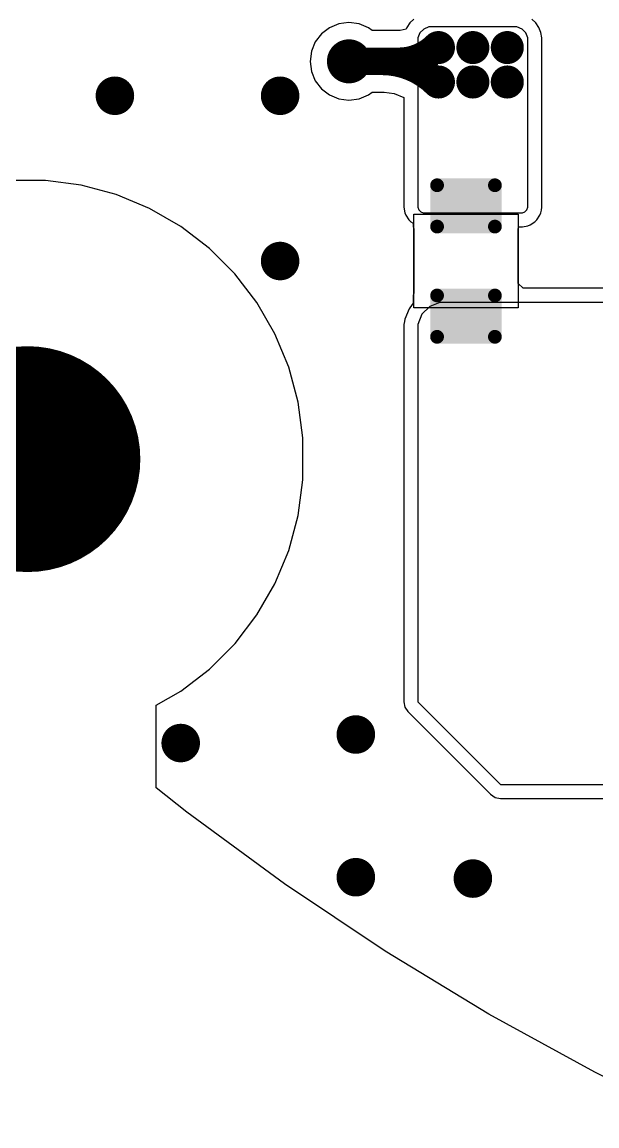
# Model space of a CAD drawing. Header units: millimetres. Extents: x 201 to 305, y 187 to 304.
# Drawn here: x 220.31 to 230.75, y 208.3 to 228.34 of the extents above; entities that cross this region are included whole.
import ezdxf

# ---------------------------------------------------------------- set-up
doc = ezdxf.new("R2010")
doc.units = ezdxf.units.MM
doc.layers.add('TopLayer', color=1, linetype='Continuous')

# ---------------------------------------------------------------- blocks, each defined once
blk = doc.blocks.new('L_2012_27')
at = {"layer": 'TopLayer'}
for p, q in [((-0.85, -0.95), (-0.85, 0.95)), ((-0.85, 0.95), (0.85, 0.95)), ((0.85, 0.95), (0.85, -0.95)), ((0.85, -0.95), (-0.85, -0.95))]:
    blk.add_line(p, q, dxfattribs=at)
at = {"layer": 'TopLayer', "const_width": 0.125}
for points in [[(-1.438, 0.525, 1), (-1.313, 0.525, 1)], [(-0.687, 0.525, 1), (-0.563, 0.525, 1)], [(0.563, 0.525, 1), (0.688, 0.525, 1)], [(1.313, 0.525, 1), (1.438, 0.525, 1)], [(-1.438, -0.525, 1), (-1.313, -0.525, 1)], [(-0.687, -0.525, 1), (-0.563, -0.525, 1)], [(0.563, -0.525, 1), (0.688, -0.525, 1)], [(1.313, -0.525, 1), (1.438, -0.525, 1)]]:
    blk.add_lwpolyline(points, format="xyb", close=True, dxfattribs=at)
at = {"layer": 'TopLayer'}
for points in [[(-1.375, -0.65), (-0.625, -0.65), (-1.375, 0.65), (-0.625, 0.65)], [(0.625, -0.65), (1.375, -0.65), (0.625, 0.65), (1.375, 0.65)], [(-1.5, -0.525), (-0.5, -0.525), (-1.5, 0.525), (-0.5, 0.525)], [(0.5, -0.525), (1.5, -0.525), (0.5, 0.525), (1.5, 0.525)]]:
    blk.add_solid(points, dxfattribs=at)
blk = doc.blocks.new('TP_SMD_36')
at = {"layer": 'TopLayer', "const_width": 0.4}
blk.add_lwpolyline([(-0.2, 0, 1), (0.2, 0, 1)], format="xyb", close=True, dxfattribs=at)
blk = doc.blocks.new('NTH4_1_172')
at = {"layer": 'TopLayer', "const_width": 2.05}
blk.add_lwpolyline([(-1.025, -0.008, 1), (1.025, -0.008, 1)], format="xyb", close=True, dxfattribs=at)

msp = doc.modelspace()

# ---------------------------------------------------------------- linework, layer by layer
at = {"layer": 'TopLayer'}
for p, q in [((225.897, 228.236), (225.751, 228.124)), ((226.067, 228.307), (225.897, 228.236)), ((226.25, 228.331), (226.067, 228.307)), ((226.433, 228.307), (226.25, 228.331)), ((226.603, 228.236), (226.433, 228.307)), ((226.669, 228.186), (226.603, 228.236)), ((227.303, 228.239), (227.289, 228.207)), ((227.358, 228.322), (227.303, 228.239)), ((227.428, 228.392), (227.358, 228.322)), ((227.358, 228.322), (227.358, 228.322)), ((227.7, 228.25), (227.608, 228.212)), ((227.75, 228.25), (227.7, 228.25)), ((229.25, 228.25), (227.75, 228.25)), ((229.3, 228.25), (229.25, 228.25)), ((229.25, 228.25), (229.25, 228.25)), ((229.392, 228.212), (229.3, 228.25)), ((229.642, 228.322), (229.572, 228.392)), ((229.697, 228.239), (229.642, 228.322)), ((229.735, 228.147), (229.697, 228.239)), ((225.751, 228.124), (225.639, 227.978)), ((227.182, 228.186), (226.669, 228.186)), ((227.289, 228.207), (227.182, 228.186)), ((227.538, 228.142), (227.5, 228.05)), ((227.5, 228.05), (227.5, 228)), ((227.608, 228.212), (227.538, 228.142)), ((229.462, 228.142), (229.392, 228.212)), ((229.5, 228.05), (229.462, 228.142)), ((229.5, 228), (229.5, 228.05)), ((229.755, 228.05), (229.735, 228.147)), ((229.755, 225), (229.755, 228.05)), ((225.639, 227.978), (225.568, 227.808)), ((227.5, 228), (227.5, 228)), ((227.5, 228), (227.5, 225)), ((229.5, 225), (229.5, 228)), ((225.568, 227.808), (225.544, 227.625)), ((225.544, 227.625), (225.568, 227.442)), ((225.568, 227.442), (225.639, 227.272)), ((225.639, 227.272), (225.751, 227.126)), ((225.751, 227.126), (225.897, 227.014)), ((226.603, 227.014), (226.669, 227.064)), ((226.669, 227.064), (226.889, 227.064)), ((226.889, 227.064), (227.068, 227.041)), ((227.068, 227.041), (227.245, 226.967)), ((225.897, 227.014), (226.067, 226.943)), ((226.067, 226.943), (226.25, 226.919)), ((226.25, 226.919), (226.433, 226.943)), ((226.433, 226.943), (226.603, 227.014)), ((227.245, 226.967), (227.245, 224.975)), ((220.739, 225.462), (220.092, 225.462)), ((221.389, 225.376), (220.739, 225.462)), ((222.022, 225.207), (221.389, 225.376)), ((222.628, 224.956), (222.022, 225.207)), ((223.195, 224.628), (222.628, 224.956)), ((227.245, 224.975), (227.264, 224.878)), ((227.264, 224.878), (227.284, 224.832)), ((227.284, 224.832), (227.284, 224.832)), ((227.284, 224.832), (227.284, 224.832)), ((227.284, 224.832), (227.339, 224.749)), ((227.5, 225), (227.5, 224.975)), ((227.5, 224.975), (227.519, 224.929)), ((227.519, 224.929), (227.554, 224.894)), ((227.554, 224.894), (227.6, 224.875)), ((227.6, 224.875), (227.625, 224.875)), ((227.625, 224.875), (227.625, 224.875)), ((227.625, 224.875), (229.375, 224.875)), ((229.375, 224.875), (229.4, 224.875)), ((229.4, 224.875), (229.446, 224.894)), ((229.446, 224.894), (229.481, 224.929)), ((229.481, 224.929), (229.5, 224.975)), ((229.5, 224.975), (229.5, 225)), ((229.5, 225), (229.5, 225)), ((229.661, 224.749), (229.716, 224.832)), ((229.716, 224.832), (229.735, 224.878)), ((229.735, 224.878), (229.735, 224.878)), ((229.735, 224.878), (229.745, 224.923)), ((229.735, 224.878), (229.735, 224.878)), ((229.745, 224.923), (229.755, 224.975)), ((229.755, 224.975), (229.755, 225)), ((229.755, 225), (229.755, 225)), ((229.755, 224.975), (229.755, 224.975)), ((229.755, 224.975), (229.755, 224.975)), ((223.715, 224.229), (223.195, 224.628)), ((227.339, 224.749), (227.374, 224.714)), ((227.374, 224.714), (227.417, 224.685)), ((227.417, 224.685), (227.417, 224.625)), ((227.417, 224.625), (227.425, 224.583)), ((229.4, 224.62), (229.497, 224.64)), ((229.497, 224.64), (229.543, 224.659)), ((229.543, 224.659), (229.626, 224.714)), ((229.626, 224.714), (229.661, 224.749)), ((229.661, 224.749), (229.661, 224.749)), ((227.425, 224.583), (227.425, 223.417)), ((229.325, 224.583), (229.332, 224.62)), ((229.325, 223.595), (229.325, 224.583)), ((229.332, 224.62), (229.4, 224.62)), ((224.179, 223.765), (223.715, 224.229)), ((224.578, 223.245), (224.179, 223.765)), ((229.415, 223.505), (229.325, 223.595)), ((231.244, 223.505), (229.415, 223.505)), ((224.906, 222.678), (224.578, 223.245)), ((227.417, 223.234), (227.396, 223.213)), ((227.425, 223.417), (227.417, 223.375)), ((227.417, 223.375), (227.417, 223.234)), ((227.901, 223.25), (227.717, 223.174)), ((228, 223.25), (227.901, 223.25)), ((234.125, 223.25), (228, 223.25)), ((227.341, 223.131), (227.264, 222.947)), ((227.396, 223.213), (227.341, 223.131)), ((227.576, 223.033), (227.5, 222.849)), ((227.717, 223.174), (227.576, 223.033)), ((227.256, 222.902), (227.245, 222.849)), ((227.245, 222.849), (227.245, 222.849)), ((227.245, 222.849), (227.245, 222.849)), ((227.245, 222.849), (227.245, 222.75)), ((227.264, 222.947), (227.256, 222.902)), ((227.264, 222.947), (227.264, 222.947)), ((227.264, 222.947), (227.264, 222.947)), ((227.5, 222.849), (227.5, 222.75)), ((225.157, 222.072), (224.906, 222.678)), ((227.245, 222.75), (227.245, 216)), ((227.5, 222.75), (227.5, 222.75)), ((227.5, 222.75), (227.5, 216)), ((225.326, 221.439), (225.157, 222.072)), ((225.412, 220.789), (225.326, 221.439)), ((225.412, 220.027), (225.412, 220.789)), ((225.327, 219.378), (225.412, 220.027)), ((225.157, 218.746), (225.327, 219.378)), ((224.907, 218.141), (225.157, 218.746)), ((224.58, 217.575), (224.907, 218.141)), ((224.181, 217.055), (224.58, 217.575)), ((223.719, 216.593), (224.181, 217.055)), ((223.199, 216.194), (223.719, 216.593)), ((222.75, 215.935), (223.199, 216.194)), ((222.75, 214.44), (222.75, 215.935)), ((227.245, 216), (227.265, 215.902)), ((227.265, 215.902), (227.32, 215.82)), ((227.32, 215.82), (228.82, 214.32)), ((227.5, 216), (229, 214.5)), ((223.304, 213.996), (222.75, 214.44)), ((229, 214.5), (233, 214.5)), ((228.82, 214.32), (228.902, 214.264)), ((228.902, 214.264), (229, 214.245)), ((229, 214.245), (233, 214.245)), ((225.078, 212.695), (223.304, 213.996)), ((226.907, 211.473), (225.078, 212.695)), ((228.788, 210.331), (226.907, 211.473)), ((230.717, 209.273), (228.788, 210.331)), ((232.69, 208.3), (230.717, 209.273))]:
    msp.add_line(p, q, dxfattribs=at)
at = {"layer": 'TopLayer', "const_width": 0.5}
for points in [[(227.84, 227.91, -0.198912), (227.151, 227.625)], [(226.849, 227.625, -0.198912), (227.84, 227.215)]]:
    msp.add_lwpolyline(points, format="xyb", dxfattribs=at)
at = {"layer": 'TopLayer'}
for points, const_width in [([(227.725, 227.875, 1), (228.025, 227.875, 1)], 0.3), ([(227.715, 227.91, 1), (227.965, 227.91, 1)], 0.25), ([(228.35, 227.875, 1), (228.65, 227.875, 1)], 0.3), ([(228.975, 227.875, 1), (229.275, 227.875, 1)], 0.3), ([(226.125, 227.625, 1), (226.375, 227.625, 1)], 0.25), ([(226.724, 227.625, 1), (226.974, 227.625, 1)], 0.25), ([(227.026, 227.625, 1), (227.276, 227.625, 1)], 0.25), ([(227.5, 227.625, 1), (227.75, 227.625, 1)], 0.25), ([(227.725, 227.25, 1), (228.025, 227.25, 1)], 0.3), ([(227.715, 227.215, 1), (227.965, 227.215, 1)], 0.25), ([(228.35, 227.25, 1), (228.65, 227.25, 1)], 0.3), ([(228.975, 227.25, 1), (229.275, 227.25, 1)], 0.3), ([(221.825, 227, 1), (222.175, 227, 1)], 0.35), ([(224.825, 227, 1), (225.175, 227, 1)], 0.35), ([(224.825, 224, 1), (225.175, 224, 1)], 0.35), ([(226.2, 215.405, 1), (226.55, 215.405, 1)], 0.35), ([(223.02, 215.25, 1), (223.37, 215.25, 1)], 0.35), ([(226.2, 212.815, 1), (226.55, 212.815, 1)], 0.35), ([(228.325, 212.79, 1), (228.675, 212.79, 1)], 0.35)]:
    msp.add_lwpolyline(points, format="xyb", close=True, dxfattribs=dict(at, const_width=const_width))
at = {"layer": 'TopLayer', "const_width": 0.5}
msp.add_lwpolyline([(226.25, 227.625), (227.625, 227.625)], dxfattribs=at)

# ---------------------------------------------------------------- block references
for name, p, rotation in [('TP_SMD_36', (226.25, 227.625), 360), ('L_2012_27', (228.375, 224), 90)]:
    msp.add_blockref(name, p, dxfattribs=dict(rotation=rotation))
msp.add_blockref('NTH4_1_172', (220.412, 220.412))

doc.saveas('drawing.dxf')
